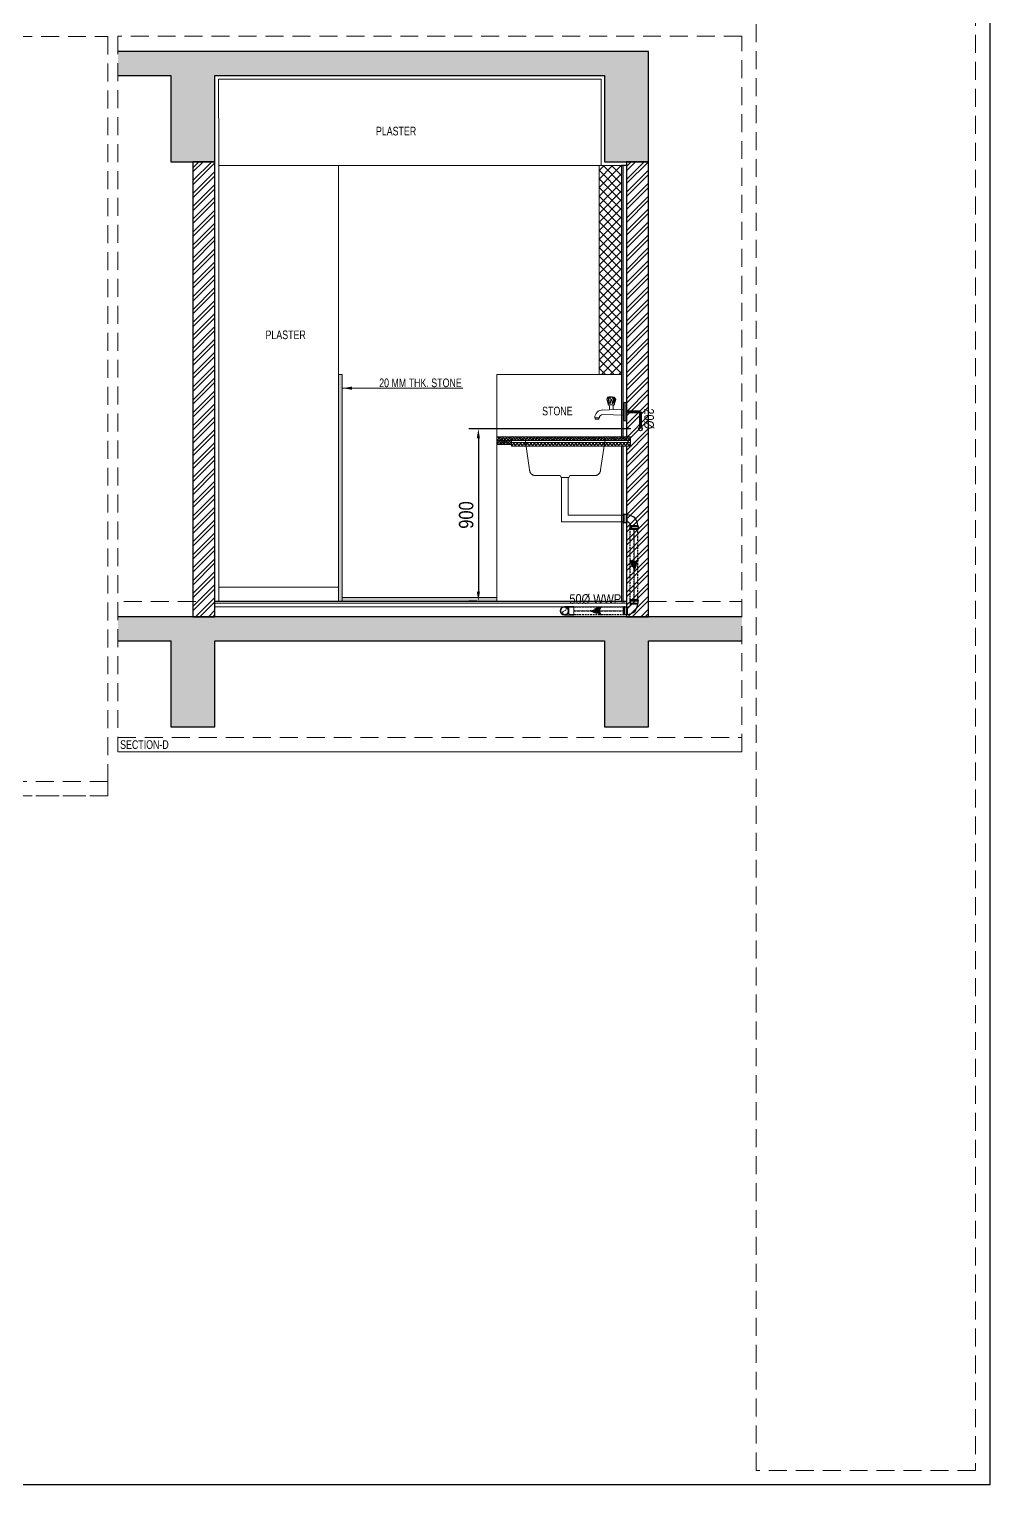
# Model space of a CAD drawing. Header units: inches. Extents: x 853900 to 962947, y 469960 to 560972.
# Drawn here: x 957936 to 962947, y 470912 to 478509 of the extents above; entities that cross this region are included whole.
import ezdxf
from ezdxf.enums import TextEntityAlignment as Align

# ---------------------------------------------------------------- set-up
doc = ezdxf.new("R2010")
doc.units = ezdxf.units.IN
doc.header["$LTSCALE"] = 750
for name, pattern in [('CENTER', [2, 1.25, -0.25, 0.25, -0.25]), ('Dash', [6, 3, -3]), ('DASHED2', [0.375, 0.25, -0.125]), ('HIDDEN', [0.375, 0.25, -0.125]), ('HIDDEN2', [0.1875, 0.125, -0.0625])]:
    doc.linetypes.add(name, pattern=pattern)
doc.layers.get('0').update_dxf_attribs({"color": 8})
doc.layers.get('Defpoints').update_dxf_attribs({"color": 8})
for name, color, linetype, lineweight in [('DOTTED LINE-MSA', 8, 'HIDDEN2', 13), ('g-ele-02', 8, 'Continuous', 9), ('g-ele-03', 8, 'Continuous', 5), ('g-ele03', 8, 'Continuous', 0), ('g-text', 8, 'Continuous', 9), ('P_WW PIPE', 4, 'Continuous', 9), ('PLASTER', 8, 'Continuous', 9), ('PLASTER HATCH', 253, 'Continuous', 0), ('sec-ha05', 8, 'Continuous', 15), ('SHEET', 8, 'Continuous', 13), ('STONE', 8, 'Continuous', 18), ('STONE HATCH-MSA', 253, 'Continuous', 9), ('WALL HATCH-MSA', 253, 'Continuous', 9), ('WALL-MSA', 8, 'Continuous', 30)]:
    doc.layers.add(name, color=color, linetype=linetype, lineweight=lineweight)
for name, color, linetype in [('FINISHES', 7, 'Continuous'), ('g-sol250', 8, 'Continuous'), ('P_DIM', 222, 'Continuous'), ('P_DOMESTIC GRAVITY PIPE', 3, 'Continuous'), ('P_SANITARY', 7, 'Continuous'), ('P_WASTE WATER PIPE', 4, 'DASHED2'), ('R.C.C HATCH-MSA', 253, 'Continuous'), ('R.C.C-MSA', 8, 'Continuous'), ('TILE SECTION', 8, 'Continuous')]:
    doc.layers.add(name, color=color, linetype=linetype)
doc.styles.add('ARIAL', font='swisscl.ttf')
doc.styles.add('arial unicode', font='swisscl.ttf', dxfattribs={"height": 45})
doc.styles.add('PLUMBING TEXT', font='ARIALN.TTF')
doc.dimstyles.new('PLUMBING DIM', dxfattribs={"dimscale": 50, "dimtxt": 1.5, "dimasz": 1, "dimexe": 1, "dimexo": 1, "dimgap": 0.5, "dimtad": 1, "dimdec": 1, "dimtxsty": 'PLUMBING TEXT', "dimcen": 1, "dimdle": 50, "dimclrd": 256, "dimclre": 256, "dimclrt": 256, "dimadec": 0, "dimazin": 0, "dimtfac": 1, "dimtdec": 1, "dimtmove": 0, "dimatfit": 3, "dimfxl": 50, "dimlwd": -1, "dimlwe": -1, "dimarcsym": 1})
doc.dimstyles.new('Scale-50', dxfattribs={"dimtxt": 75, "dimasz": 25, "dimexe": 0, "dimexo": 0, "dimgap": 20, "dimtad": 1, "dimdec": 0, "dimrnd": 1, "dimzin": 3, "dimdsep": 46, "dimtxsty": 'ARIAL', "dimblk": 'ARCHTICK', "dimcen": 0, "dimse1": 1, "dimse2": 1, "dimclrd": 50, "dimclrt": 256, "dimadec": 0, "dimazin": 0, "dimtfac": 1, "dimtdec": 0, "dimtmove": 1, "dimatfit": 3, "dimfxl": 1, "dimtolj": 1, "dimtzin": 0, "dimlwd": 18, "dimarcsym": 0})

# ---------------------------------------------------------------- blocks, each defined once
blk = doc.blocks.new('_ArchTick')
at = {"color": 0, "linetype": 'ByBlock', "const_width": 0.15}
blk.add_lwpolyline([(-0.5, -0.5), (0.5, 0.5)], dxfattribs=at)
blk = doc.blocks.new('WASTE WATER ARROW')
at = {"layer": 'P_WASTE WATER PIPE', "ltscale": 0.025}
blk.add_hatch(color=256, dxfattribs=at).paths.add_polyline_path([(481737.16, -256822.52), (481729.92, -256825.26), (481737.16, -256828), (481735.75, -256825.26)])
at = {"layer": 'P_WASTE WATER PIPE', "color": 7, "linetype": 'ByBlock', "ltscale": 0.025}
blk.add_lwpolyline([(481737.16, -256822.52), (481729.92, -256825.26), (481737.16, -256828), (481735.75, -256825.26)], close=True, dxfattribs=at)
blk = doc.blocks.new('806-015UP')
at = {"color": 0, "linetype": 'Continuous'}
for p, q in [((64, 29.5), (0, 29.5)), ((64, -29.5), (64, 29.5)), ((64, -29.5), (0, -29.5))]:
    blk.add_line(p, q, dxfattribs=at)
at = {"color": 8, "linetype": 'Continuous'}
for p, q in [((21.7, 20), (29.6, 20)), ((29, 17), (29, 5.4)), ((37, 25), (64, 25)), ((21.7, -20), (29.6, -20)), ((29, -5.4), (29, -17)), ((37, -25), (64, -25))]:
    blk.add_line(p, q, dxfattribs=at)
at = {"color": 0, "linetype": 'Continuous'}
blk.add_circle((0, 0), 29.5, dxfattribs=at)
at = {"color": 8, "linetype": 'Continuous'}
blk.add_circle((0, 0), 25, dxfattribs=at)
at = {"color": 0, "linetype": 'Continuous'}
for centre, start, end in [((0, 12.5), 90, 270), ((0, -12.5), 270, 90)]:
    blk.add_arc(centre, 12.5, start, end, dxfattribs=at)
at = {"color": 8, "linetype": 'Continuous'}
for centre, start, end in [((37, 17), 90, 180), ((37, -17), 180, 270)]:
    blk.add_arc(centre, 8, start, end, dxfattribs=at)
blk = doc.blocks.new('A$C16C118FA')
at = {"layer": 'FINISHES', "color": 7, "linetype": 'Continuous', "lineweight": 9}
for p, q in [((-129.3, 69.3), (-128.5, 85)), ((-109.3, 68.5), (-110.1, 85)), ((-186.8, 71.8), (-109.3, 68.5)), ((-186.8, 39.2), (-74.6, 42.9)), ((-109.3, 68.5), (-74.6, 66.9)), ((-33.2, 26.3), (-57.2, 26.3))]:
    blk.add_line(p, q, dxfattribs=at)
for points in [[(-195.2, 106), (-186.8, 106), (-186.8, 9.6), (-195.2, 9.6)], [(-35.6, 26.3), (-55, 26.3), (-55, 19.2), (-35.6, 19.2)]]:
    blk.add_lwpolyline(points, close=True, dxfattribs=at)
at = {"layer": 'FINISHES', "color": 7, "lineweight": 9}
for points in [[(-103.2, 93.3), (-103.2, 99.4), (-96, 121.6), (-100.3, 133.9), (-100.6, 134), (-101.2, 134), (-103.5, 134.4), (-107.2, 135), (-111.9, 135.4), (-117.4, 135.6), (-123.6, 135.3), (-130.2, 134.5), (-136.9, 133), (-142.4, 121.3), (-135.4, 101.2), (-135.4, 93.3), (-103.2, 93.3)], [(-141, 121.6), (-142.2, 121.6)], [(-140.4, 121.5), (-137.5, 130.1), (-137.1, 130.2), (-136.1, 130.3), (-135, 129.9), (-134.1, 128.5), (-134.4, 121.3), (-131.2, 104.7), (-131.2, 104.4), (-131.4, 104), (-131.8, 102.5), (-132.2, 101.9), (-132.9, 101.6), (-133.7, 101.8), (-134.7, 102.5), (-140.4, 121.5)], [(-100.4, 133.2), (-135.4, 133.2)], [(-131.8, 121.6), (-135.2, 121.6)], [(-131.6, 121.6), (-129.4, 129.9), (-128.9, 130.2), (-128, 130.8), (-126.7, 130.8), (-125.9, 130.3), (-125.3, 129.4), (-121.8, 121.5), (-123.8, 103.1), (-124.3, 102.5), (-125.3, 101.6), (-126.7, 101.3), (-127.4, 101.8), (-128, 102.7), (-131.6, 121.6)], [(-116.8, 121.6), (-121.6, 121.6)], [(-107.1, 121.6), (-109.3, 129.9), (-109.7, 130.2), (-110.7, 130.8), (-112, 130.8), (-112.8, 130.3), (-113.4, 129.4), (-116.8, 121.5), (-114.8, 103.1), (-114.4, 102.5), (-113.3, 101.6), (-111.9, 101.3), (-111.3, 101.8), (-110.6, 102.7), (-107.1, 121.6)], [(-98.3, 121.5), (-101.2, 130.1), (-101.5, 130.2), (-102.6, 130.3), (-103.7, 129.9), (-104.5, 128.5), (-104.3, 121.3), (-107.4, 104.7), (-107.4, 104.4), (-107.3, 104), (-106.9, 102.5), (-106.4, 101.9), (-105.7, 101.6), (-105, 101.8), (-104, 102.5), (-98.3, 121.5)], [(-104.5, 121.6), (-107.1, 121.6)], [(-96.1, 121.6), (-98.2, 121.6)]]:
    blk.add_lwpolyline(points, dxfattribs=at)
for centre, start, end in [((-139.5, 85), 0, 49.57903), ((-99.1, 85), 130.42097, 180)]:
    blk.add_arc(centre, 10.9, start, end, dxfattribs=at)
at = {"layer": 'FINISHES', "color": 7, "linetype": 'Continuous', "lineweight": 9}
for radius, start in [(41.5, 1.1467), (17.5, 2.72425)]:
    blk.add_arc((-74.6, 25.5), radius, start, 90, dxfattribs=at)
blk = doc.blocks.new('*D632')
at = {"layer": 'Defpoints', "color": 0}
for p in [(961125.4, 476423.3), (960279.5, 475523.3), (960321.1, 475523.3)]:
    blk.add_point(p, dxfattribs=at)
at = {"layer": 'P_DIM', "transparency": 16777216}
for p, q in [((961075.4, 476423.3), (960229.5, 476423.3)), ((960279.5, 476373.3), (960279.5, 475573.3)), ((960271.1, 475523.3), (960229.5, 475523.3))]:
    blk.add_line(p, q, dxfattribs=at)
for points in [[(960271.2, 476373.3), (960287.8, 476373.3), (960279.5, 476423.3)], [(960271.2, 475573.3), (960287.8, 475573.3), (960279.5, 475523.3)]]:
    blk.add_solid(points, dxfattribs=at)
at = {"layer": 'P_DIM', "transparency": 16777216, "insert": (960216.2, 475973.3), "char_height": 75, "attachment_point": 5, "rotation": 90, "style": 'PLUMBING TEXT'}
blk.add_mtext('900', dxfattribs=at)

msp = doc.modelspace()

# ---------------------------------------------------------------- hatches: boundary and pattern name
at = {"layer": 'g-sol250', "ltscale": 750}
h = msp.add_hatch(color=46, dxfattribs=at)
h.dxf.hatch_style = 1
h.paths.add_polyline_path([(959569.21, 475522.15), (959549.21, 475522.15), (959549.21, 476706.15), (959569.21, 476706.15)])
at = {"layer": 'g-sol250'}
h = msp.add_hatch(dxfattribs=at)
h.set_pattern_fill('ANSI33', color=46, scale=2, style=0)
h.set_pattern_definition([(45, (-32175209, 17588112.23), (-8.980256121, 8.980256121), []), (45, (-32175200.02, 17588112.23), (-8.980256121, 8.980256121), [6.35, -3.175])])
h.paths.add_polyline_path([(961073.13, 476382.15), (960878.61, 476382.15), (960870.61, 476382.15), (960376.61, 476382.15), (960376.61, 476362.15), (961073.13, 476362.15)])
h.paths.add_polyline_path([(960419.72, 476342.15), (960451.61, 476342.15), (960451.61, 476352.15), (960451.61, 476362.15), (960376.61, 476362.15), (960376.61, 476342.15), (960379.76, 476342.15), (960411.09, 476342.15)])
at = {"layer": 'PLASTER HATCH'}
h = msp.add_hatch(dxfattribs=at)
h.set_pattern_fill('ANSI37', color=256, scale=10, angle=180)
h.paths.add_polyline_path([(961026.61, 477797.15), (960919.61, 477797.15), (960909.36, 477797.15), (960909.36, 476706.15), (961026.61, 476706.15)])
at = {"layer": 'R.C.C HATCH-MSA'}
h = msp.add_hatch(color=256, dxfattribs=at)
h.dxf.hatch_style = 1
h.paths.add_polyline_path([(958400.11, 475317.15), (958399.66, 475442.15), (961653.86, 475442.15), (961653.86, 475317.15), (961167.51, 475317.15), (961167.51, 474867.15), (960937.51, 474867.15), (960937.51, 475317.15), (958905.61, 475317.15), (958905.61, 474867.15), (958675.61, 474867.15), (958675.61, 475317.15)])
h.paths.add_polyline_path([(958400.58, 478267.12), (958400.13, 478392.11), (961167.51, 478392.15), (961167.51, 477817.15), (960937.51, 477817.15), (960937.51, 478267.15), (958905.61, 478267.15), (958905.61, 477817.15), (958675.61, 477817.15), (958675.61, 478267.15)])
at = {"layer": 'sec-ha05', "ltscale": 300}
h = msp.add_hatch(dxfattribs=at)
h.set_pattern_fill('ANSI37', color=256, scale=4, angle=180, style=0)
h.set_pattern_definition([(45, (-29364881.994, 17362630.6), (-8.980256121, 8.980256121), []), (135, (-29364881.994, 17362630.6), (-8.980256121, -8.980256121), [])])
h.paths.add_polyline_path([(960780.96, 476352.15), (961073.13, 476352.15), (961073.13, 476332.15), (960948.61, 476332.15), (960928.61, 476332.15), (960920.61, 476332.15), (960780.96, 476332.15)])
h.paths.add_polyline_path([(960780.96, 476332.15), (960451.61, 476332.15), (960451.61, 476352.15), (960780.96, 476352.15)])
h.paths.add_polyline_path([(960451.61, 476332.15), (960451.35, 476332.15), (960451.61, 476342.15), (960451.61, 476352.15)])
at = {"layer": 'STONE HATCH-MSA'}
h = msp.add_hatch(color=256, dxfattribs=at)
h.dxf.hatch_style = 1
h.paths.add_polyline_path([(960376.61, 475542.15), (959569.21, 475542.15), (959569.21, 475522.15), (960376.61, 475522.15)])
at = {"layer": 'WALL HATCH-MSA'}
h = msp.add_hatch(dxfattribs=at)
h.set_pattern_fill('ANSI32', color=256, scale=5)
h.set_pattern_definition([(45, (-998.727, -34921.536), (-33.6759605, 33.6759605), []), (45, (-976.276, -34921.536), (-33.6759605, 33.6759605), [])])
h.paths.add_polyline_path([(958790.61, 475442.15), (958905.61, 475442.15), (958905.61, 477817.15), (958790.61, 477817.15)])
h = msp.add_hatch(dxfattribs=at)
h.set_pattern_fill('ANSI32', color=256, scale=5)
h.set_pattern_definition([(45, (-1012.727, -9913.344), (-33.6759605, 33.6759605), []), (45, (-990.276, -9913.344), (-33.6759605, 33.6759605), [])])
h.paths.add_polyline_path([(961073.13, 476382.15), (961052.51, 476382.15), (961052.51, 477817.15), (961167.51, 477817.15), (961167.51, 475442.15), (961052.51, 475442.15), (961052.51, 476332.15), (961073.13, 476332.15)])

# ---------------------------------------------------------------- linework, layer by layer
at = {"layer": 'Defpoints', "color": 14}
msp.add_lwpolyline([(962947.38, 470912.28), (948447.38, 470912.28), (948447.38, 482772.28), (962947.38, 482772.28)], close=True, dxfattribs=at)
at = {"layer": 'DOTTED LINE-MSA'}
for p, q in [((958805.61, 475522.15), (958399.89, 475522.15)), ((961167.51, 475522.15), (961653.86, 475522.15))]:
    msp.add_line(p, q, dxfattribs=at)
at = {"layer": 'g-ele-02'}
msp.add_line((960919.61, 477797.15), (958925.61, 477797.15), dxfattribs=at)
at = {"layer": 'g-ele-02', "ltscale": 250}
msp.add_line((959569.21, 476706.15), (959549.21, 476706.15), dxfattribs=at)
msp.add_lwpolyline([(959569.21, 476706.15), (959569.21, 475522.15), (959549.21, 475522.15), (959549.21, 477797.15), (959569.21, 477797.15)], dxfattribs=at)
at = {"layer": 'g-ele-02', "ltscale": 250, "elevation": 0}
msp.add_lwpolyline([(961026.61, 476706.15), (960376.61, 476706.15), (960376.61, 476382.15)], dxfattribs=at)
at = {"layer": 'g-ele-03'}
for p, q in [((960909.36, 476706.15), (960909.36, 477797.15)), ((960713.87, 476169.15, 0), (960713.87, 475938.33, 0)), ((960747.69, 476169.15, 0), (960747.69, 475972.15, 0)), ((960713.87, 475938.33, 0), (961031.67, 475938.33, 0)), ((960747.69, 475972.15, 0), (961031.67, 475972.15, 0))]:
    msp.add_line(p, q, dxfattribs=at)
at = {"layer": 'g-ele-03', "linetype": 'Dash', "ltscale": 5}
for p, q in [((960546.9, 476209.15, 0), (960523.4, 476367.15, 0)), ((960916.67, 476209.15, 0), (960940.17, 476367.15, 0)), ((960706.79, 476179.15, 0), (960576.9, 476179.15, 0)), ((960710.4, 476171.92, 0), (960706.79, 476179.15, 0)), ((960748.7, 476169.15, 0), (960714.88, 476169.15, 0)), ((960753.17, 476171.92, 0), (960756.79, 476179.15, 0)), ((960886.67, 476179.15, 0), (960756.79, 476179.15, 0))]:
    msp.add_line(p, q, dxfattribs=at)
for centre, radius, start, end in [((960576.9, 476209.15, 0), 30, 180, 270), ((960714.88, 476174.15, 0), 5, 206.565051, 270), ((960748.7, 476174.15, 0), 5, 270, 333.434949), ((960886.67, 476209.15, 0), 30, 270, 0)]:
    msp.add_arc(centre, radius, start, end, dxfattribs=at)
at = {"layer": 'g-ele03'}
for p, q in [((959549.21, 475597.15), (958925.61, 475597.15)), ((960376.61, 475542.15, 0), (959569.21, 475542.15))]:
    msp.add_line(p, q, dxfattribs=at)
at = {"layer": 'g-ele03', "elevation": 0}
msp.add_lwpolyline([(960376.61, 476342.15), (960376.61, 475522.15)], dxfattribs=at)
at = {"layer": 'P_DOMESTIC GRAVITY PIPE', "const_width": 15}
for points in [[(961048.58, 476512.16), (961125.42, 476512.16)], [(961125.42, 476423.28), (961125.42, 476512.16)]]:
    msp.add_lwpolyline(points, dxfattribs=at)
at = {"layer": 'P_DOMESTIC GRAVITY PIPE'}
msp.add_circle((961125.42, 476423.28), 10, dxfattribs=at)
at = {"layer": 'P_WASTE WATER PIPE', "linetype": 'Continuous', "ltscale": 6}
for p, q in [((961034.61, 475975.83), (961034.6, 475934.32)), ((961034.6, 475934.32), (961035.99, 475934.32)), ((961035.99, 475975.83), (961034.61, 475975.83)), ((961035.99, 475934.32), (961035.99, 475975.83)), ((961051.51, 475975.83), (961039.19, 475975.83)), ((961039.19, 475934.44), (961039.19, 475975.83)), ((961039.19, 475934.44), (961051.52, 475934.44)), ((961055.68, 475974.08), (961051.51, 475975.83)), ((961051.52, 475934.44), (961051.51, 475975.83)), ((961051.52, 475934.44), (961055.68, 475936.58)), ((961055.68, 475936.58), (961055.68, 475974.08)), ((961071.34, 475900.05), (961071.34, 475901.44)), ((961071.34, 475901.44), (961112.85, 475901.44)), ((961112.85, 475900.07), (961071.34, 475900.05)), ((961071.34, 475900.05), (961112.85, 475900.07)), ((961071.46, 475914.5), (961073.6, 475918.66)), ((961071.46, 475904.64), (961071.46, 475914.5)), ((961071.46, 475914.5), (961112.85, 475914.5)), ((961071.46, 475904.64), (961112.85, 475904.64)), ((961073.6, 475918.66), (961111.1, 475918.66)), ((961111.1, 475918.66), (961112.85, 475914.5)), ((961112.85, 475914.5), (961112.85, 475904.64)), ((961112.85, 475901.44), (961112.85, 475900.07)), ((961037.08, 475452.7, 0), (961037.07, 475494.2, 0)), ((961037.07, 475494.2, 0), (961038.46, 475494.2, 0)), ((961037.07, 475494.2, 0), (961037.08, 475452.7, 0)), ((961038.46, 475494.2, 0), (961038.46, 475452.7, 0)), ((961041.66, 475494.09, 0), (961051.52, 475494.09, 0)), ((961041.66, 475494.09, 0), (961041.66, 475452.7, 0)), ((961051.52, 475494.09, 0), (961051.51, 475452.7, 0)), ((961051.52, 475494.09, 0), (961055.68, 475491.94, 0)), ((961055.68, 475491.94, 0), (961055.68, 475454.45, 0)), ((961112.85, 475530.93, 0), (961071.34, 475530.95, 0)), ((961071.34, 475530.95, 0), (961071.34, 475529.56, 0)), ((961071.34, 475529.56, 0), (961112.85, 475529.56, 0)), ((961071.46, 475526.36, 0), (961071.46, 475514.03, 0)), ((961071.46, 475526.36, 0), (961112.85, 475526.36, 0)), ((961071.46, 475514.03, 0), (961073.6, 475509.87, 0)), ((961071.46, 475514.03, 0), (961112.85, 475514.03, 0)), ((961073.6, 475509.87, 0), (961111.1, 475509.87, 0)), ((961111.1, 475509.87, 0), (961112.85, 475514.03, 0)), ((961112.85, 475529.56, 0), (961112.85, 475530.93, 0)), ((961112.85, 475514.03, 0), (961112.85, 475526.36, 0)), ((961038.46, 475452.7, 0), (961037.08, 475452.7, 0)), ((961051.51, 475452.7, 0), (961041.66, 475452.7, 0)), ((961055.68, 475454.45, 0), (961051.51, 475452.7, 0))]:
    msp.add_line(p, q, dxfattribs=at)
at = {"layer": 'P_WASTE WATER PIPE', "ltscale": 0.05}
for points in [[(961072.1, 475529.56), (961072.11, 475900.07)], [(961112.1, 475529.56), (961112.1, 475900.07)]]:
    msp.add_lwpolyline(points, dxfattribs=at)
at = {"layer": 'P_WASTE WATER PIPE', "color": 252, "linetype": 'CENTER', "ltscale": 0.005}
msp.add_lwpolyline([(961092.1, 475529.56), (961092.1, 475900.07)], dxfattribs=at)
at = {"layer": 'P_WASTE WATER PIPE', "ltscale": 0.05, "elevation": 0}
for points in [[(960777.92, 475493.44), (961037.08, 475493.44)], [(960777.92, 475453.45), (961037.08, 475453.45)]]:
    msp.add_lwpolyline(points, dxfattribs=at)
at = {"layer": 'P_WASTE WATER PIPE', "color": 252, "linetype": 'CENTER', "ltscale": 0.005, "elevation": 0}
msp.add_lwpolyline([(960777.92, 475473.45), (961037.08, 475473.45)], dxfattribs=at)
at = {"layer": 'P_WASTE WATER PIPE', "linetype": 'Continuous', "ltscale": 6}
for centre, radius, start, end in [((961055.68, 475918.66), 55.42, 360, 90), ((961055.68, 475918.66), 17.92, 360, 90), ((961055.68, 475509.87, 0), 17.92, 270, 360), ((961055.68, 475509.87, 0), 55.42, 270, 360)]:
    msp.add_arc(centre, radius, start, end, dxfattribs=at)
for centre, major_axis, start_param, end_param in [((961037.59, 475975.79), (-1.13, -1.13), 2.3810652, 5.4729165), ((961037.58, 475934.48), (-1.13, -1.13), 5.5968468, 8.6133028), ((961071.5, 475527.96, 0), (-1.13, 1.13), 5.5968468, 8.6133028), ((961112.81, 475527.96, 0), (-1.13, 1.13), 2.3810652, 5.4729165)]:
    msp.add_ellipse(centre, major_axis=major_axis, ratio=1, start_param=start_param, end_param=end_param, dxfattribs=at)
at = {"layer": 'P_WASTE WATER PIPE', "linetype": 'Continuous', "ltscale": 6, "extrusion": (0, 0, -1)}
for centre, major_axis, start_param, end_param in [((961071.5, 475903.03), (-1.13, -1.13), -0.6863386, 2.3301175), ((961112.81, 475903.04), (-1.13, -1.13), 2.3810652, 5.4729165), ((961040.05, 475494.05, 0), (-1.13, 1.13), -0.6863386, 2.3301175)]:
    msp.add_ellipse(centre, major_axis=major_axis, ratio=1, start_param=start_param, end_param=end_param, dxfattribs=at)
at = {"layer": 'PLASTER'}
for p, q in [((961052.51, 475514.15), (958905.61, 475514.15)), ((961052.51, 475494.15), (958905.61, 475494.15))]:
    msp.add_line(p, q, dxfattribs=at)
for points in [[(961034.61, 476382.15), (961034.61, 477797.15), (960919.61, 477797.15), (960919.61, 478246.99), (958925.01, 478247.15), (958925.61, 477842.15), (958925.61, 475522.15)], [(961034.61, 475522.15), (961034.61, 476332.15)]]:
    msp.add_lwpolyline(points, dxfattribs=at)
at = {"layer": 'R.C.C-MSA'}
for points in [[(958400.58, 478267.15), (958675.61, 478267.15), (958675.61, 477817.15), (958905.61, 477817.15), (958905.61, 478267.15), (960937.51, 478267.15), (960937.51, 477817.15), (961167.51, 477817.15), (961167.51, 477942.15), (961167.51, 477942.15), (961167.51, 478392.15), (958400.13, 478392.15)], [(961653.86, 475442.15), (958399.89, 475442.15)], [(958399.89, 475317.15), (958675.61, 475317.15), (958675.61, 474867.15), (958905.61, 474867.15), (958905.61, 475317.15), (960937.51, 475317.15), (960937.51, 474867.15), (961167.51, 474867.15), (961167.51, 475317.15), (961653.86, 475317.15)]]:
    msp.add_lwpolyline(points, dxfattribs=at)
at = {"layer": 'SHEET', "linetype": 'HIDDEN', "ltscale": 0.5}
for points in [[(961728.86, 482697.28), (962872.38, 482697.28), (962872.38, 470987.28), (961728.86, 470987.28)], [(958347.13, 474507.21), (955045.55, 474507.21), (955045.55, 478470.25), (958347.13, 478470.25)], [(958399.89, 474737.37), (961653.86, 474737.37), (961653.86, 478471.39), (958399.89, 478471.39)], [(961653.86, 474737.37), (958399.89, 474737.84), (958399.89, 474812.84), (961653.86, 474812.37)], [(955045.55, 474507.21), (958347.13, 474507.21), (958347.13, 474582.21), (955045.55, 474582.21)]]:
    msp.add_lwpolyline(points, close=True, dxfattribs=at)
at = {"layer": 'STONE'}
for q in [(961073.13, 476352.15, 0), (960451.61, 476332.15, 0), (960451.61, 476332.15, 0)]:
    msp.add_line((960451.61, 476352.15, 0), q, dxfattribs=at)
at = {"layer": 'STONE', "color": 7, "elevation": 0}
for points in [[(961073.13, 476382.15), (960376.61, 476382.15), (960376.61, 476362.15), (961073.13, 476362.15)], [(960376.61, 476362.15), (960451.61, 476362.15), (960451.61, 476342.15), (960376.61, 476342.15)]]:
    msp.add_lwpolyline(points, close=True, dxfattribs=at)
msp.add_lwpolyline([(960948.61, 476382.15), (961073.13, 476382.15), (961073.13, 476332.15), (960451.61, 476332.15)], dxfattribs=at)
at = {"layer": 'TILE SECTION', "ltscale": 500}
msp.add_line((961052.51, 475522.15), (958905.61, 475522.15), dxfattribs=at)
at = {"layer": 'TILE SECTION'}
for points in [[(961049.61, 477797.15), (961026.61, 477797.15), (961026.61, 476382.15)], [(961026.61, 476332.15), (961026.61, 475522.15), (961041.61, 475522.15)]]:
    msp.add_lwpolyline(points, dxfattribs=at)
at = {"layer": 'WALL-MSA'}
msp.add_lwpolyline([(958790.61, 475442.15), (958905.61, 475442.15), (958905.61, 477817.15), (958790.61, 477817.15)], close=True, dxfattribs=at)
for points in [[(961052.51, 476332.15), (961052.51, 475442.15), (961167.51, 475442.15), (961167.51, 477817.15), (961052.51, 477817.15), (961052.51, 476382.15)], [(961059.19, 476363.67), (961059.19, 476353.67)]]:
    msp.add_lwpolyline(points, dxfattribs=at)

# ---------------------------------------------------------------- block references
at = {"layer": 'P_SANITARY', "xscale": -1}
msp.add_blockref('A$C16C118FA', (960853.39, 476454.39), dxfattribs=at)
at = {"layer": 'P_WASTE WATER PIPE', "color": 7, "xscale": 7.830534526796421, "yscale": 7.830534526796421, "zscale": 7.830534526796421, "rotation": 90.00000000099367}
msp.add_blockref('WASTE WATER ARROW', (-1049986.97, -3296521.5), dxfattribs=at)
at = {"layer": 'P_WASTE WATER PIPE', "color": 7, "xscale": 7.830534526796421, "yscale": 7.830534526796421, "zscale": 7.830534526796421}
msp.add_blockref('WASTE WATER ARROW', (-2811339.39, 2486552.52, 0), dxfattribs=at)
at = {"layer": 'P_WW PIPE', "xscale": -0.77, "yscale": 0.77, "zscale": 0.77, "rotation": 180}
msp.add_blockref('806-015UP', (960728.64, 475473.45, 0), dxfattribs=at)

# ---------------------------------------------------------------- texts
at = {"layer": 'g-text', "style": 'arial unicode'}
for s, p in [('PLASTER', (959745.26, 477976.73, 0)), ('PLASTER', (959169.38, 476913.65, 0)), ('20 MM THK. STONE', (959762.29, 476663.05, 0))]:
    msp.add_text(s, height=45, dxfattribs=at).set_placement(p, align=Align.MIDDLE_LEFT)
msp.add_text('STONE', height=45, dxfattribs=at).set_placement((960770.97, 476515.93, 0), align=Align.MIDDLE_RIGHT)
msp.add_text('SECTION-D', height=45, dxfattribs=at).set_placement((958411.03, 474752.85))
at = {"layer": 'P_DOMESTIC GRAVITY PIPE', "style": 'PLUMBING TEXT'}
msp.add_text('20%%C', height=50, rotation=270, dxfattribs=at).set_placement((961145.14, 476529.88, 0))
at = {"layer": 'P_WW PIPE', "lineweight": 30, "insert": (960754.17, 475560.26, 0), "char_height": 50, "width": 623.9432, "attachment_point": 1, "style": 'PLUMBING TEXT'}
msp.add_mtext('50Ø WWP', dxfattribs=at)

# ---------------------------------------------------------------- dimensions: what is measured, and where the dimension line sits
at = {"layer": 'P_DIM'}
dim = msp.add_linear_dim(base=(960279.5, 475523.28), p1=(961125.42, 476423.28), p2=(960321.06, 475523.28), angle=90, dimstyle='PLUMBING DIM', dxfattribs=at)
dim.commit()
dim.dimension.update_dxf_attribs({"geometry": '*D632', "text_midpoint": (960216.21, 475973.28)})

# ---------------------------------------------------------------- leaders
at = {"layer": 'g-text'}
msp.add_leader([(959570.39, 476635.06), (960199.12, 476635.06)], dimstyle='Scale-50', override={"dimasz": 50, "dimtad": 0, "dimfxl": 200}, dxfattribs=at)

doc.saveas('drawing.dxf')
